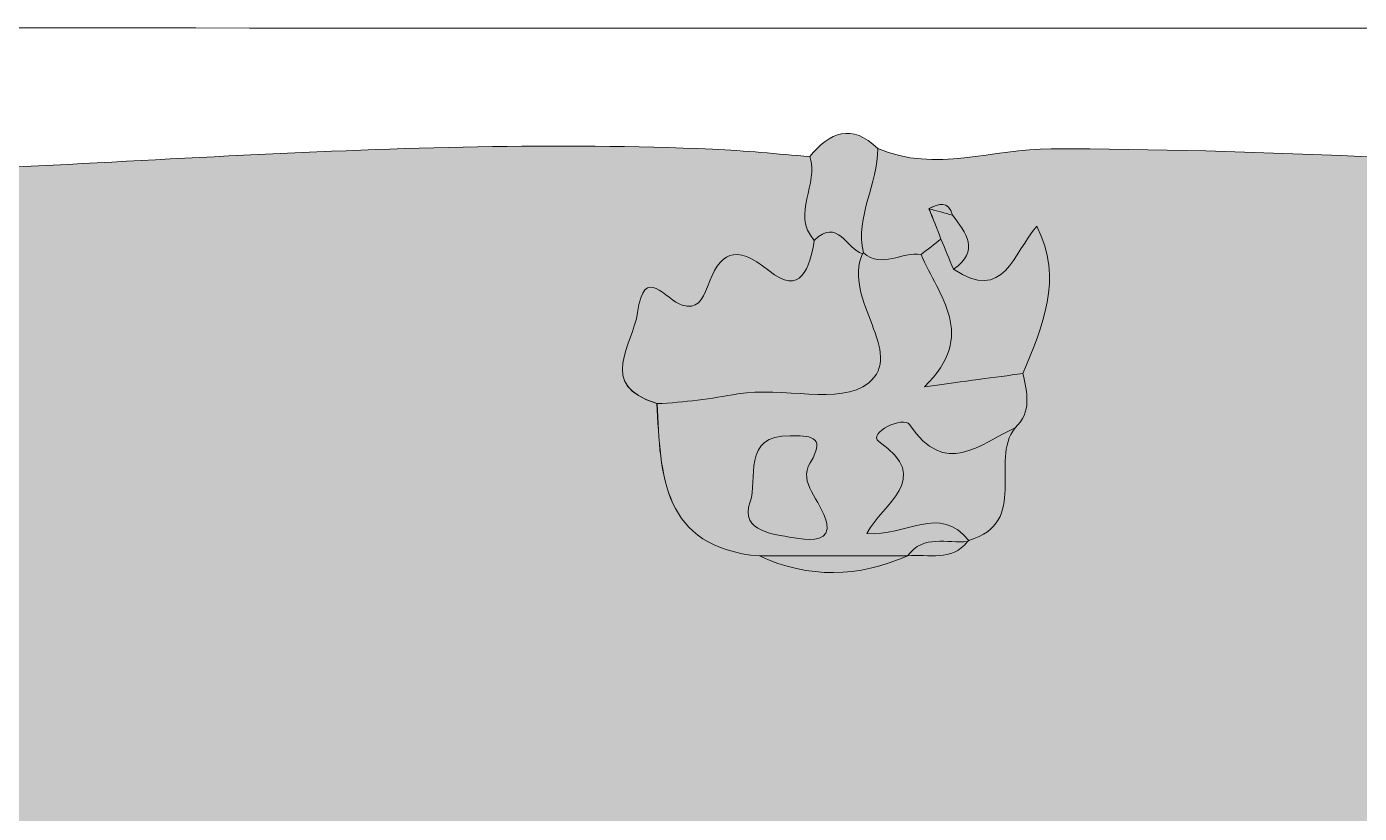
# Model space of a CAD drawing. Header units: inches. Extents: x 383 to 619, y 345 to 678.
# Drawn here: x 450.5 to 539, y 625.8 to 678.1 of the extents above; entities that cross this region are included whole.
import ezdxf

# ---------------------------------------------------------------- set-up
doc = ezdxf.new("R2010")
doc.units = ezdxf.units.IN
doc.header["$MEASUREMENT"] = 0
doc.layers.add('Layer 1', color=7, linetype='Continuous')

# ---------------------------------------------------------------- blocks, each defined once
blk = doc.blocks.new('block 2')
at = {"layer": 'Layer 1'}
h = blk.add_hatch(color=32, dxfattribs=at)
edge = h.paths.add_edge_path()
edge.add_spline(control_points=[(507.051, 670.011), (507.08, 667.652), (505.535, 665.512), (506.09, 663.08), (506.09, 663.08), (506.027, 663.018), (506.027, 663.018), (504.964, 663.33), (504.4, 665.443), (502.823, 663.908), (501.266, 665.688), (503.183, 667.646), (502.535, 669.473), (503.869, 671.09), (505.322, 671.701), (507.051, 670.011)], knot_values=[0, 0, 0, 0, 1, 1, 1, 2, 2, 2, 3, 3, 3, 4, 4, 4, 5, 5, 5, 5], degree=3, periodic=1)
h = blk.add_hatch(color=41, dxfattribs=at)
h.dxf.hatch_style = 2
edge = h.paths.add_edge_path()
edge.add_spline(control_points=[(600.209, 637.064), (598.428, 634.338), (597.822, 631.547), (597.969, 628.117), (598.35, 619.105), (597.963, 610.062), (597.971, 601.031), (597.973, 598.684), (597.545, 597.669), (594.697, 597.439), (590.765, 597.123), (586.945, 596.479), (583.077, 597.751), (582.33, 597.996), (581.424, 597.951), (580.628, 597.816), (575.197, 596.895), (573.568, 598.003), (573.188, 603.443), (572.781, 609.239), (572.197, 615.073), (572.479, 620.853), (572.859, 628.694), (569.895, 635.539), (567.43, 642.628), (566.639, 644.9), (566.172, 648.009), (567.756, 649.742), (569.176, 651.297), (572.142, 650.879), (574.452, 650.7), (577.381, 650.474), (576.928, 648.114), (576.965, 646.174), (576.991, 644.85), (577.322, 643.938), (578.896, 643.899), (580.307, 643.865), (581.383, 644.368), (581.039, 645.838), (579.643, 651.795), (583.668, 651.405), (587.35, 651.303), (592.652, 651.154), (588.996, 646.984), (590.109, 644.938), (590.26, 644.662), (590.24, 644.293), (590.32, 643.845), (591.556, 644.502), (593.876, 644.362), (593.674, 646.024), (592.856, 652.768), (597.938, 650.622), (601.162, 651.312), (601.296, 651.403), (601.521, 651.6), (601.549, 651.574), (604.836, 648.64), (603.934, 638.95), (600.209, 637.064)], knot_values=[0, 0, 0, 0, 1, 1, 1, 2, 2, 2, 3, 3, 3, 4, 4, 4, 5, 5, 5, 6, 6, 6, 7, 7, 7, 8, 8, 8, 9, 9, 9, 10, 10, 10, 11, 11, 11, 12, 12, 12, 13, 13, 13, 14, 14, 14, 15, 15, 15, 16, 16, 16, 17, 17, 17, 18, 18, 18, 19, 19, 19, 20, 20, 20, 20], degree=3, periodic=1)
edge = h.paths.add_edge_path()
edge.add_spline(control_points=[(579.977, 350.665), (583.226, 352.909), (597.454, 347.09), (601.16, 348.675)], knot_values=[0, 0, 0, 0, 1, 1, 1, 1], degree=3, periodic=0)
edge.add_line((601.16, 348.675), (579.977, 350.665))
edge = h.paths.add_edge_path()
edge.add_spline(control_points=[(390.991, 348.397), (395.034, 350.927), (579.751, 345.12), (579.977, 350.665)], knot_values=[0, 0, 0, 0, 1, 1, 1, 1], degree=3, periodic=0)
edge.add_line((579.977, 350.665), (390.991, 348.397))
edge = h.paths.add_edge_path()
edge.add_spline(control_points=[(601.16, 348.675), (601.69, 349.332), (612.736, 352.639), (613.422, 352.666), (614.216, 353.021), (609.958, 426.135), (610.779, 426.316), (609.983, 459.152), (612.45, 492.093), (609.221, 524.937), (608.344, 533.851), (608.98, 542.916), (608.969, 551.911), (608.964, 556.074), (608.196, 560.491), (609.314, 564.346), (611.661, 572.434), (611.857, 580.781), (612.594, 588.942), (613.697, 601.177), (612.176, 613.646), (613.263, 625.883), (614.356, 638.203), (609.415, 649.868), (610.762, 662.052), (610.913, 663.422), (609.863, 664.329), (608.932, 664.832), (606.377, 666.209), (604.008, 668.056), (600.799, 667.919), (573.34, 666.756), (545.988, 669.952), (518.558, 669.993), (514.723, 669.998), (510.881, 668.367), (507.051, 670.011), (507.08, 667.652), (505.535, 665.512), (506.09, 663.081), (507.338, 662.001), (508.654, 663.186), (509.928, 662.966), (510.367, 663.31), (510.807, 663.654), (511.246, 663.998), (510.982, 664.671), (510.719, 665.344), (510.455, 666.016), (511.113, 666.363), (511.729, 666.56), (512.02, 665.582), (512.871, 664.397), (513.889, 663.215), (512.068, 661.994), (515.459, 659.73), (516.043, 663.076), (517.611, 664.846), (519.399, 661.312), (517.973, 658.193), (516.692, 655.062), (516.964, 653.791), (517.304, 652.51), (516.164, 651.444), (514.428, 649.246), (517.172, 645.207), (513.095, 643.97), (513.095, 643.97), (513.016, 643.909), (513.016, 643.909), (511.945, 642.519), (510.4, 643.099), (509.032, 642.949), (509.032, 642.949), (509.037, 642.954), (509.037, 642.954), (505.755, 641.508), (502.471, 641.436), (499.184, 642.942), (492.715, 643.496), (492.615, 648.328), (492.38, 653.069), (488.343, 654.303), (490.806, 656.975), (491.092, 659.107), (491.532, 662.389), (492.938, 659.937), (494.062, 659.594), (495.024, 659.3), (495.401, 659.942), (495.731, 660.831), (496.541, 663.015), (497.54, 663.791), (499.812, 661.899), (501.916, 660.149), (502.553, 662.098), (502.824, 663.908), (501.266, 665.688), (503.183, 667.646), (502.535, 669.473), (500.383, 669.64), (498.235, 669.869), (496.081, 669.963), (475.272, 670.868), (454.558, 668.571), (433.797, 668.2), (422.713, 668.003), (411.65, 665.85), (400.489, 667.705), (397.521, 668.198), (393.211, 667.58), (393.25, 663.572), (393.333, 655.209), (391.049, 647.143), (391.056, 638.817), (391.096, 592.656), (391.002, 546.495), (390.993, 500.334), (390.985, 463.356), (390.967, 385.375), (390.991, 348.397)], knot_values=[0, 0, 0, 0, 1, 1, 1, 2, 2, 2, 3, 3, 3, 4, 4, 4, 5, 5, 5, 6, 6, 6, 7, 7, 7, 8, 8, 8, 9, 9, 9, 10, 10, 10, 11, 11, 11, 12, 12, 12, 13, 13, 13, 14, 14, 14, 15, 15, 15, 16, 16, 16, 17, 17, 17, 18, 18, 18, 19, 19, 19, 20, 20, 20, 21, 21, 21, 22, 22, 22, 23, 23, 23, 24, 24, 24, 25, 25, 25, 26, 26, 26, 27, 27, 27, 28, 28, 28, 29, 29, 29, 30, 30, 30, 31, 31, 31, 32, 32, 32, 33, 33, 33, 34, 34, 34, 35, 35, 35, 36, 36, 36, 37, 37, 37, 38, 38, 38, 39, 39, 39, 40, 40, 40, 40], degree=3, periodic=0)
edge.add_line((390.991, 348.397), (601.16, 348.675))
edge = h.paths.add_edge_path()
edge.add_spline(control_points=[(417.375, 612.351), (410.586, 613.257), (408.309, 618.083), (406.056, 623.275)], knot_values=[0, 0, 0, 0, 1, 1, 1, 1], degree=3, periodic=0)
edge.add_line((406.056, 623.275), (417.375, 612.351))
edge = h.paths.add_edge_path()
edge.add_spline(control_points=[(434.49, 646.668), (433.609, 644.003), (431.093, 644.991), (428.917, 645.499), (426.416, 646.082), (424.422, 643.784), (423.076, 642.644), (420.096, 640.119), (416.899, 637.168), (417.421, 632.194), (417.928, 627.369), (420.984, 624.774), (424.723, 623.069), (429.23, 621.013), (433.299, 623.317), (437.159, 625.657), (437.875, 626.091), (437.917, 627.888), (439.265, 626.941), (440.225, 626.268), (440.046, 625.151), (439.359, 624.281)], knot_values=[0, 0, 0, 0, 1, 1, 1, 2, 2, 2, 3, 3, 3, 4, 4, 4, 5, 5, 5, 6, 6, 6, 7, 7, 7, 7], degree=3, periodic=0)
edge.add_line((439.359, 624.281), (434.49, 646.668))
h = blk.add_hatch(color=32, dxfattribs=at)
edge = h.paths.add_edge_path()
edge.add_spline(control_points=[(512.02, 665.582), (511.492, 665.723), (510.965, 665.863), (510.446, 666.01), (511.113, 666.363), (511.729, 666.56), (512.02, 665.582)], knot_values=[0, 0, 0, 0, 1, 1, 1, 2, 2, 2, 2], degree=3, periodic=1)
h = blk.add_hatch(color=32, dxfattribs=at)
edge = h.paths.add_edge_path()
edge.add_spline(control_points=[(512.068, 661.994), (511.794, 662.662), (511.52, 663.33), (511.246, 663.998), (510.982, 664.671), (510.719, 665.344), (510.446, 666.01), (510.965, 665.863), (511.492, 665.723), (512.02, 665.582), (512.871, 664.397), (513.889, 663.215), (512.068, 661.994)], knot_values=[0, 0, 0, 0, 1, 1, 1, 2, 2, 2, 3, 3, 3, 4, 4, 4, 4], degree=3, periodic=1)
h = blk.add_hatch(color=30, dxfattribs=at)
edge = h.paths.add_edge_path()
edge.add_spline(control_points=[(506.027, 663.018), (504.709, 659.959), (508.922, 656.409), (506.426, 654.428), (504.551, 652.939), (500.664, 654.202), (497.764, 653.705), (495.969, 653.396), (494.202, 653.131), (492.386, 653.067), (488.343, 654.303), (490.806, 656.975), (491.092, 659.107), (491.532, 662.389), (492.938, 659.937), (494.062, 659.594), (495.024, 659.3), (495.401, 659.942), (495.731, 660.831), (496.541, 663.015), (497.54, 663.791), (499.812, 661.899), (501.916, 660.149), (502.553, 662.098), (502.824, 663.908), (504.4, 665.443), (504.964, 663.33), (506.027, 663.018)], knot_values=[0, 0, 0, 0, 1, 1, 1, 2, 2, 2, 3, 3, 3, 4, 4, 4, 5, 5, 5, 6, 6, 6, 7, 7, 7, 8, 8, 8, 9, 9, 9, 9], degree=3, periodic=1)
h = blk.add_hatch(color=32, dxfattribs=at)
edge = h.paths.add_edge_path()
edge.add_spline(control_points=[(516.692, 655.062), (514.803, 654.81), (512.913, 654.557), (510.15, 654.187), (513.729, 657.644), (511.053, 660.207), (509.928, 662.966), (510.367, 663.31), (510.807, 663.654), (511.246, 663.998), (511.52, 663.33), (511.794, 662.662), (512.068, 661.994), (515.459, 659.73), (516.043, 663.076), (517.611, 664.846), (519.399, 661.312), (517.973, 658.193), (516.692, 655.062)], knot_values=[0, 0, 0, 0, 1, 1, 1, 2, 2, 2, 3, 3, 3, 4, 4, 4, 5, 5, 5, 6, 6, 6, 6], degree=3, periodic=1)
h = blk.add_hatch(color=32, dxfattribs=at)
edge = h.paths.add_edge_path()
edge.add_spline(control_points=[(516.692, 655.062), (516.964, 653.791), (517.304, 652.51), (516.164, 651.448), (513.814, 650.374), (511.514, 648.109), (509.161, 651.674), (508.767, 652.271), (506.31, 651.106), (507.123, 650.549), (510.774, 648.049), (507.328, 646.403), (506.326, 644.436), (508.903, 644.205), (511.173, 646.42), (513.095, 643.97), (513.095, 643.97), (513.016, 643.909), (513.016, 643.909), (511.648, 643.753), (510.088, 644.401), (509.032, 642.949), (509.032, 642.949), (509.037, 642.954), (509.037, 642.954), (505.753, 642.95), (502.469, 642.946), (499.184, 642.942), (492.715, 643.496), (492.615, 648.328), (492.386, 653.067), (494.202, 653.131), (495.969, 653.396), (497.764, 653.705), (500.664, 654.202), (504.551, 652.939), (506.426, 654.428), (508.922, 656.409), (504.709, 659.959), (506.027, 663.018), (506.027, 663.018), (506.09, 663.08), (506.09, 663.08), (507.338, 662.001), (508.654, 663.186), (509.928, 662.966), (511.053, 660.207), (513.729, 657.644), (510.15, 654.187), (512.913, 654.557), (514.803, 654.81), (516.692, 655.062)], knot_values=[0, 0, 0, 0, 1, 1, 1, 2, 2, 2, 3, 3, 3, 4, 4, 4, 5, 5, 5, 6, 6, 6, 7, 7, 7, 8, 8, 8, 9, 9, 9, 10, 10, 10, 11, 11, 11, 12, 12, 12, 13, 13, 13, 14, 14, 14, 15, 15, 15, 16, 16, 16, 17, 17, 17, 17], degree=3, periodic=1)
edge = h.paths.add_edge_path()
edge.add_spline(control_points=[(503.67, 645.092), (503.255, 646.778), (501.732, 647.727), (502.564, 649.135), (503.683, 651.023), (502.426, 650.901), (501.223, 650.928), (497.993, 650.999), (499.092, 647.963), (498.576, 646.547), (497.825, 644.485), (500.297, 644.36), (501.795, 644.104), (502.737, 643.943), (503.869, 644.021), (503.67, 645.092)], knot_values=[0, 0, 0, 0, 1, 1, 1, 2, 2, 2, 3, 3, 3, 4, 4, 4, 5, 5, 5, 5], degree=3, periodic=1)
h = blk.add_hatch(color=32, dxfattribs=at)
edge = h.paths.add_edge_path()
edge.add_spline(control_points=[(513.095, 643.97), (511.173, 646.42), (508.903, 644.205), (506.326, 644.436), (507.328, 646.403), (510.774, 648.049), (507.123, 650.549), (506.31, 651.106), (508.767, 652.271), (509.161, 651.674), (511.514, 648.109), (513.814, 650.374), (516.164, 651.448), (514.428, 649.246), (517.172, 645.207), (513.095, 643.97)], knot_values=[0, 0, 0, 0, 1, 1, 1, 2, 2, 2, 3, 3, 3, 4, 4, 4, 5, 5, 5, 5], degree=3, periodic=1)
h = blk.add_hatch(color=32, dxfattribs=at)
edge = h.paths.add_edge_path()
edge.add_spline(control_points=[(503.67, 645.092), (503.869, 644.021), (502.737, 643.943), (501.795, 644.104), (500.297, 644.36), (497.825, 644.485), (498.576, 646.547), (499.092, 647.963), (497.993, 650.999), (501.223, 650.928), (502.426, 650.901), (503.683, 651.023), (502.564, 649.135), (501.732, 647.727), (503.255, 646.778), (503.67, 645.092)], knot_values=[0, 0, 0, 0, 1, 1, 1, 2, 2, 2, 3, 3, 3, 4, 4, 4, 5, 5, 5, 5], degree=3, periodic=1)
h = blk.add_hatch(color=32, dxfattribs=at)
edge = h.paths.add_edge_path()
edge.add_spline(control_points=[(509.032, 642.949), (510.088, 644.401), (511.648, 643.753), (513.016, 643.909), (511.945, 642.519), (510.4, 643.099), (509.032, 642.949)], knot_values=[0, 0, 0, 0, 1, 1, 1, 2, 2, 2, 2], degree=3, periodic=1)
h = blk.add_hatch(color=32, dxfattribs=at)
edge = h.paths.add_edge_path()
edge.add_spline(control_points=[(499.184, 642.942), (502.469, 642.946), (505.753, 642.95), (509.037, 642.954), (505.755, 641.508), (502.471, 641.436), (499.184, 642.942)], knot_values=[0, 0, 0, 0, 1, 1, 1, 2, 2, 2, 2], degree=3, periodic=1)
at = {"layer": 'Layer 1', "lineweight": 0}
for points, knots in [([(619.073, 674.461), (619.078, 677.33), (618.636, 678.096), (615.541, 678.091), (539.24, 677.975), (462.939, 677.971), (386.638, 678.098), (383.242, 678.104), (382.941, 676.999), (382.943, 674.141), (382.998, 579.021), (382.995, 483.902), (382.95, 388.782), (385.639, 389.167), (388.333, 389.348), (391.029, 389.401), (391.005, 426.379), (390.985, 463.356), (390.993, 500.334), (391.002, 546.495), (391.096, 592.656), (391.056, 638.817), (391.049, 647.143), (393.333, 655.209), (393.25, 663.572), (393.211, 667.58), (397.521, 668.198), (400.489, 667.705), (411.65, 665.85), (422.713, 668.003), (433.797, 668.2), (454.558, 668.571), (475.272, 670.868), (496.081, 669.963), (498.235, 669.869), (500.383, 669.64), (502.535, 669.473), (503.869, 671.09), (505.322, 671.701), (507.051, 670.011), (510.881, 668.367), (514.723, 669.998), (518.558, 669.993), (545.988, 669.952), (573.34, 666.756), (600.799, 667.919), (604.008, 668.056), (606.377, 666.209), (608.932, 664.832), (609.863, 664.329), (610.913, 663.422), (610.762, 662.052), (609.415, 649.868), (614.356, 638.203), (613.263, 625.883), (612.176, 613.646), (613.697, 601.177), (612.594, 588.942), (611.857, 580.781), (611.661, 572.434), (609.314, 564.346), (608.196, 560.491), (608.964, 556.074), (608.969, 551.911), (608.98, 542.916), (608.344, 533.851), (609.221, 524.937), (612.45, 492.093), (609.983, 459.152), (610.779, 426.316), (611.142, 426.397), (611.506, 426.464), (611.875, 426.5), (612.753, 426.587), (613.543, 426.033), (613.995, 425.283), (615.047, 425.697), (616.197, 425.657), (617.42, 424.941), (618.153, 424.512), (618.649, 423.86), (619.01, 423.114), (619.002, 448.588), (619, 474.062), (619, 499.535), (619, 557.844), (618.976, 616.152), (619.073, 674.461)], [0, 0, 0, 0, 1, 1, 1, 2, 2, 2, 3, 3, 3, 4, 4, 4, 5, 5, 5, 6, 6, 6, 7, 7, 7, 8, 8, 8, 9, 9, 9, 10, 10, 10, 11, 11, 11, 12, 12, 12, 13, 13, 13, 14, 14, 14, 15, 15, 15, 16, 16, 16, 17, 17, 17, 18, 18, 18, 19, 19, 19, 20, 20, 20, 21, 21, 21, 22, 22, 22, 23, 23, 23, 24, 24, 24, 25, 25, 25, 26, 26, 26, 27, 27, 27, 28, 28, 28, 29, 29, 29, 29]), ([(507.051, 670.011), (507.08, 667.652), (505.535, 665.512), (506.09, 663.08), (506.09, 663.08), (506.027, 663.018), (506.027, 663.018), (504.964, 663.33), (504.4, 665.443), (502.823, 663.908), (501.266, 665.688), (503.183, 667.646), (502.535, 669.473), (503.869, 671.09), (505.322, 671.701), (507.051, 670.011)], [0, 0, 0, 0, 1, 1, 1, 2, 2, 2, 3, 3, 3, 4, 4, 4, 5, 5, 5, 5]), ([(601.16, 348.675), (601.69, 349.332), (612.736, 352.639), (613.422, 352.666), (614.216, 353.021), (609.958, 426.135), (610.779, 426.316), (609.983, 459.152), (612.45, 492.093), (609.221, 524.937), (608.344, 533.851), (608.98, 542.916), (608.969, 551.911), (608.964, 556.074), (608.196, 560.491), (609.314, 564.346), (611.661, 572.434), (611.857, 580.781), (612.594, 588.942), (613.697, 601.177), (612.176, 613.646), (613.263, 625.883), (614.356, 638.203), (609.415, 649.868), (610.762, 662.052), (610.913, 663.422), (609.863, 664.329), (608.932, 664.832), (606.377, 666.209), (604.008, 668.056), (600.799, 667.919), (573.34, 666.756), (545.988, 669.952), (518.558, 669.993), (514.723, 669.998), (510.881, 668.367), (507.051, 670.011), (507.08, 667.652), (505.535, 665.512), (506.09, 663.081), (507.338, 662.001), (508.654, 663.186), (509.928, 662.966), (510.367, 663.31), (510.807, 663.654), (511.246, 663.998), (510.982, 664.671), (510.719, 665.344), (510.455, 666.016), (511.113, 666.363), (511.729, 666.56), (512.02, 665.582), (512.871, 664.397), (513.889, 663.215), (512.068, 661.994), (515.459, 659.73), (516.043, 663.076), (517.611, 664.846), (519.399, 661.312), (517.973, 658.193), (516.692, 655.062), (516.964, 653.791), (517.304, 652.51), (516.164, 651.444), (514.428, 649.246), (517.172, 645.207), (513.095, 643.97), (513.095, 643.97), (513.016, 643.909), (513.016, 643.909), (511.945, 642.519), (510.4, 643.099), (509.032, 642.949), (509.032, 642.949), (509.037, 642.954), (509.037, 642.954), (505.755, 641.508), (502.471, 641.436), (499.184, 642.942), (492.715, 643.496), (492.615, 648.328), (492.38, 653.069), (488.343, 654.303), (490.806, 656.975), (491.092, 659.107), (491.532, 662.389), (492.938, 659.937), (494.062, 659.594), (495.024, 659.3), (495.401, 659.942), (495.731, 660.831), (496.541, 663.015), (497.54, 663.791), (499.812, 661.899), (501.916, 660.149), (502.553, 662.098), (502.824, 663.908), (501.266, 665.688), (503.183, 667.646), (502.535, 669.473), (500.383, 669.64), (498.235, 669.869), (496.081, 669.963), (475.272, 670.868), (454.558, 668.571), (433.797, 668.2), (422.713, 668.003), (411.65, 665.85), (400.489, 667.705), (397.521, 668.198), (393.211, 667.58), (393.25, 663.572), (393.333, 655.209), (391.049, 647.143), (391.056, 638.817), (391.096, 592.656), (391.002, 546.495), (390.993, 500.334), (390.985, 463.356), (390.967, 385.375), (390.991, 348.397)], [0, 0, 0, 0, 1, 1, 1, 2, 2, 2, 3, 3, 3, 4, 4, 4, 5, 5, 5, 6, 6, 6, 7, 7, 7, 8, 8, 8, 9, 9, 9, 10, 10, 10, 11, 11, 11, 12, 12, 12, 13, 13, 13, 14, 14, 14, 15, 15, 15, 16, 16, 16, 17, 17, 17, 18, 18, 18, 19, 19, 19, 20, 20, 20, 21, 21, 21, 22, 22, 22, 23, 23, 23, 24, 24, 24, 25, 25, 25, 26, 26, 26, 27, 27, 27, 28, 28, 28, 29, 29, 29, 30, 30, 30, 31, 31, 31, 32, 32, 32, 33, 33, 33, 34, 34, 34, 35, 35, 35, 36, 36, 36, 37, 37, 37, 38, 38, 38, 39, 39, 39, 40, 40, 40, 40]), ([(512.02, 665.582), (511.492, 665.723), (510.965, 665.863), (510.446, 666.01), (511.113, 666.363), (511.729, 666.56), (512.02, 665.582)], [0, 0, 0, 0, 1, 1, 1, 2, 2, 2, 2]), ([(512.068, 661.994), (511.794, 662.662), (511.52, 663.33), (511.246, 663.998), (510.982, 664.671), (510.719, 665.344), (510.446, 666.01), (510.965, 665.863), (511.492, 665.723), (512.02, 665.582), (512.871, 664.397), (513.889, 663.215), (512.068, 661.994)], [0, 0, 0, 0, 1, 1, 1, 2, 2, 2, 3, 3, 3, 4, 4, 4, 4]), ([(506.027, 663.018), (504.709, 659.959), (508.922, 656.409), (506.426, 654.428), (504.551, 652.939), (500.664, 654.202), (497.764, 653.705), (495.969, 653.396), (494.202, 653.131), (492.386, 653.067), (488.343, 654.303), (490.806, 656.975), (491.092, 659.107), (491.532, 662.389), (492.938, 659.937), (494.062, 659.594), (495.024, 659.3), (495.401, 659.942), (495.731, 660.831), (496.541, 663.015), (497.54, 663.791), (499.812, 661.899), (501.916, 660.149), (502.553, 662.098), (502.824, 663.908), (504.4, 665.443), (504.964, 663.33), (506.027, 663.018)], [0, 0, 0, 0, 1, 1, 1, 2, 2, 2, 3, 3, 3, 4, 4, 4, 5, 5, 5, 6, 6, 6, 7, 7, 7, 8, 8, 8, 9, 9, 9, 9]), ([(516.692, 655.062), (514.803, 654.81), (512.913, 654.557), (510.15, 654.187), (513.729, 657.644), (511.053, 660.207), (509.928, 662.966), (510.367, 663.31), (510.807, 663.654), (511.246, 663.998), (511.52, 663.33), (511.794, 662.662), (512.068, 661.994), (515.459, 659.73), (516.043, 663.076), (517.611, 664.846), (519.399, 661.312), (517.973, 658.193), (516.692, 655.062)], [0, 0, 0, 0, 1, 1, 1, 2, 2, 2, 3, 3, 3, 4, 4, 4, 5, 5, 5, 6, 6, 6, 6]), ([(516.692, 655.062), (516.964, 653.791), (517.304, 652.51), (516.164, 651.448), (513.814, 650.374), (511.514, 648.109), (509.161, 651.674), (508.767, 652.271), (506.31, 651.106), (507.123, 650.549), (510.774, 648.049), (507.328, 646.403), (506.326, 644.436), (508.903, 644.205), (511.173, 646.42), (513.095, 643.97), (513.095, 643.97), (513.016, 643.909), (513.016, 643.909), (511.648, 643.753), (510.088, 644.401), (509.032, 642.949), (509.032, 642.949), (509.037, 642.954), (509.037, 642.954), (505.753, 642.95), (502.469, 642.946), (499.184, 642.942), (492.715, 643.496), (492.615, 648.328), (492.386, 653.067), (494.202, 653.131), (495.969, 653.396), (497.764, 653.705), (500.664, 654.202), (504.551, 652.939), (506.426, 654.428), (508.922, 656.409), (504.709, 659.959), (506.027, 663.018), (506.027, 663.018), (506.09, 663.08), (506.09, 663.08), (507.338, 662.001), (508.654, 663.186), (509.928, 662.966), (511.053, 660.207), (513.729, 657.644), (510.15, 654.187), (512.913, 654.557), (514.803, 654.81), (516.692, 655.062)], [0, 0, 0, 0, 1, 1, 1, 2, 2, 2, 3, 3, 3, 4, 4, 4, 5, 5, 5, 6, 6, 6, 7, 7, 7, 8, 8, 8, 9, 9, 9, 10, 10, 10, 11, 11, 11, 12, 12, 12, 13, 13, 13, 14, 14, 14, 15, 15, 15, 16, 16, 16, 17, 17, 17, 17]), ([(513.095, 643.97), (511.173, 646.42), (508.903, 644.205), (506.326, 644.436), (507.328, 646.403), (510.774, 648.049), (507.123, 650.549), (506.31, 651.106), (508.767, 652.271), (509.161, 651.674), (511.514, 648.109), (513.814, 650.374), (516.164, 651.448), (514.428, 649.246), (517.172, 645.207), (513.095, 643.97)], [0, 0, 0, 0, 1, 1, 1, 2, 2, 2, 3, 3, 3, 4, 4, 4, 5, 5, 5, 5]), ([(503.67, 645.092), (503.255, 646.778), (501.732, 647.727), (502.564, 649.135), (503.683, 651.023), (502.426, 650.901), (501.223, 650.928), (497.993, 650.999), (499.092, 647.963), (498.576, 646.547), (497.825, 644.485), (500.297, 644.36), (501.795, 644.104), (502.737, 643.943), (503.869, 644.021), (503.67, 645.092)], [0, 0, 0, 0, 1, 1, 1, 2, 2, 2, 3, 3, 3, 4, 4, 4, 5, 5, 5, 5]), ([(503.67, 645.092), (503.869, 644.021), (502.737, 643.943), (501.795, 644.104), (500.297, 644.36), (497.825, 644.485), (498.576, 646.547), (499.092, 647.963), (497.993, 650.999), (501.223, 650.928), (502.426, 650.901), (503.683, 651.023), (502.564, 649.135), (501.732, 647.727), (503.255, 646.778), (503.67, 645.092)], [0, 0, 0, 0, 1, 1, 1, 2, 2, 2, 3, 3, 3, 4, 4, 4, 5, 5, 5, 5]), ([(509.032, 642.949), (510.088, 644.401), (511.648, 643.753), (513.016, 643.909), (511.945, 642.519), (510.4, 643.099), (509.032, 642.949)], [0, 0, 0, 0, 1, 1, 1, 2, 2, 2, 2]), ([(499.184, 642.942), (502.469, 642.946), (505.753, 642.95), (509.037, 642.954), (505.755, 641.508), (502.471, 641.436), (499.184, 642.942)], [0, 0, 0, 0, 1, 1, 1, 2, 2, 2, 2])]:
    blk.add_open_spline(points, degree=3, knots=knots, dxfattribs=at)

msp = doc.modelspace()

# ---------------------------------------------------------------- block references
at = {"layer": 'Layer 1'}
msp.add_blockref('block 2', (0, 0), dxfattribs=at)

doc.saveas('drawing.dxf')
